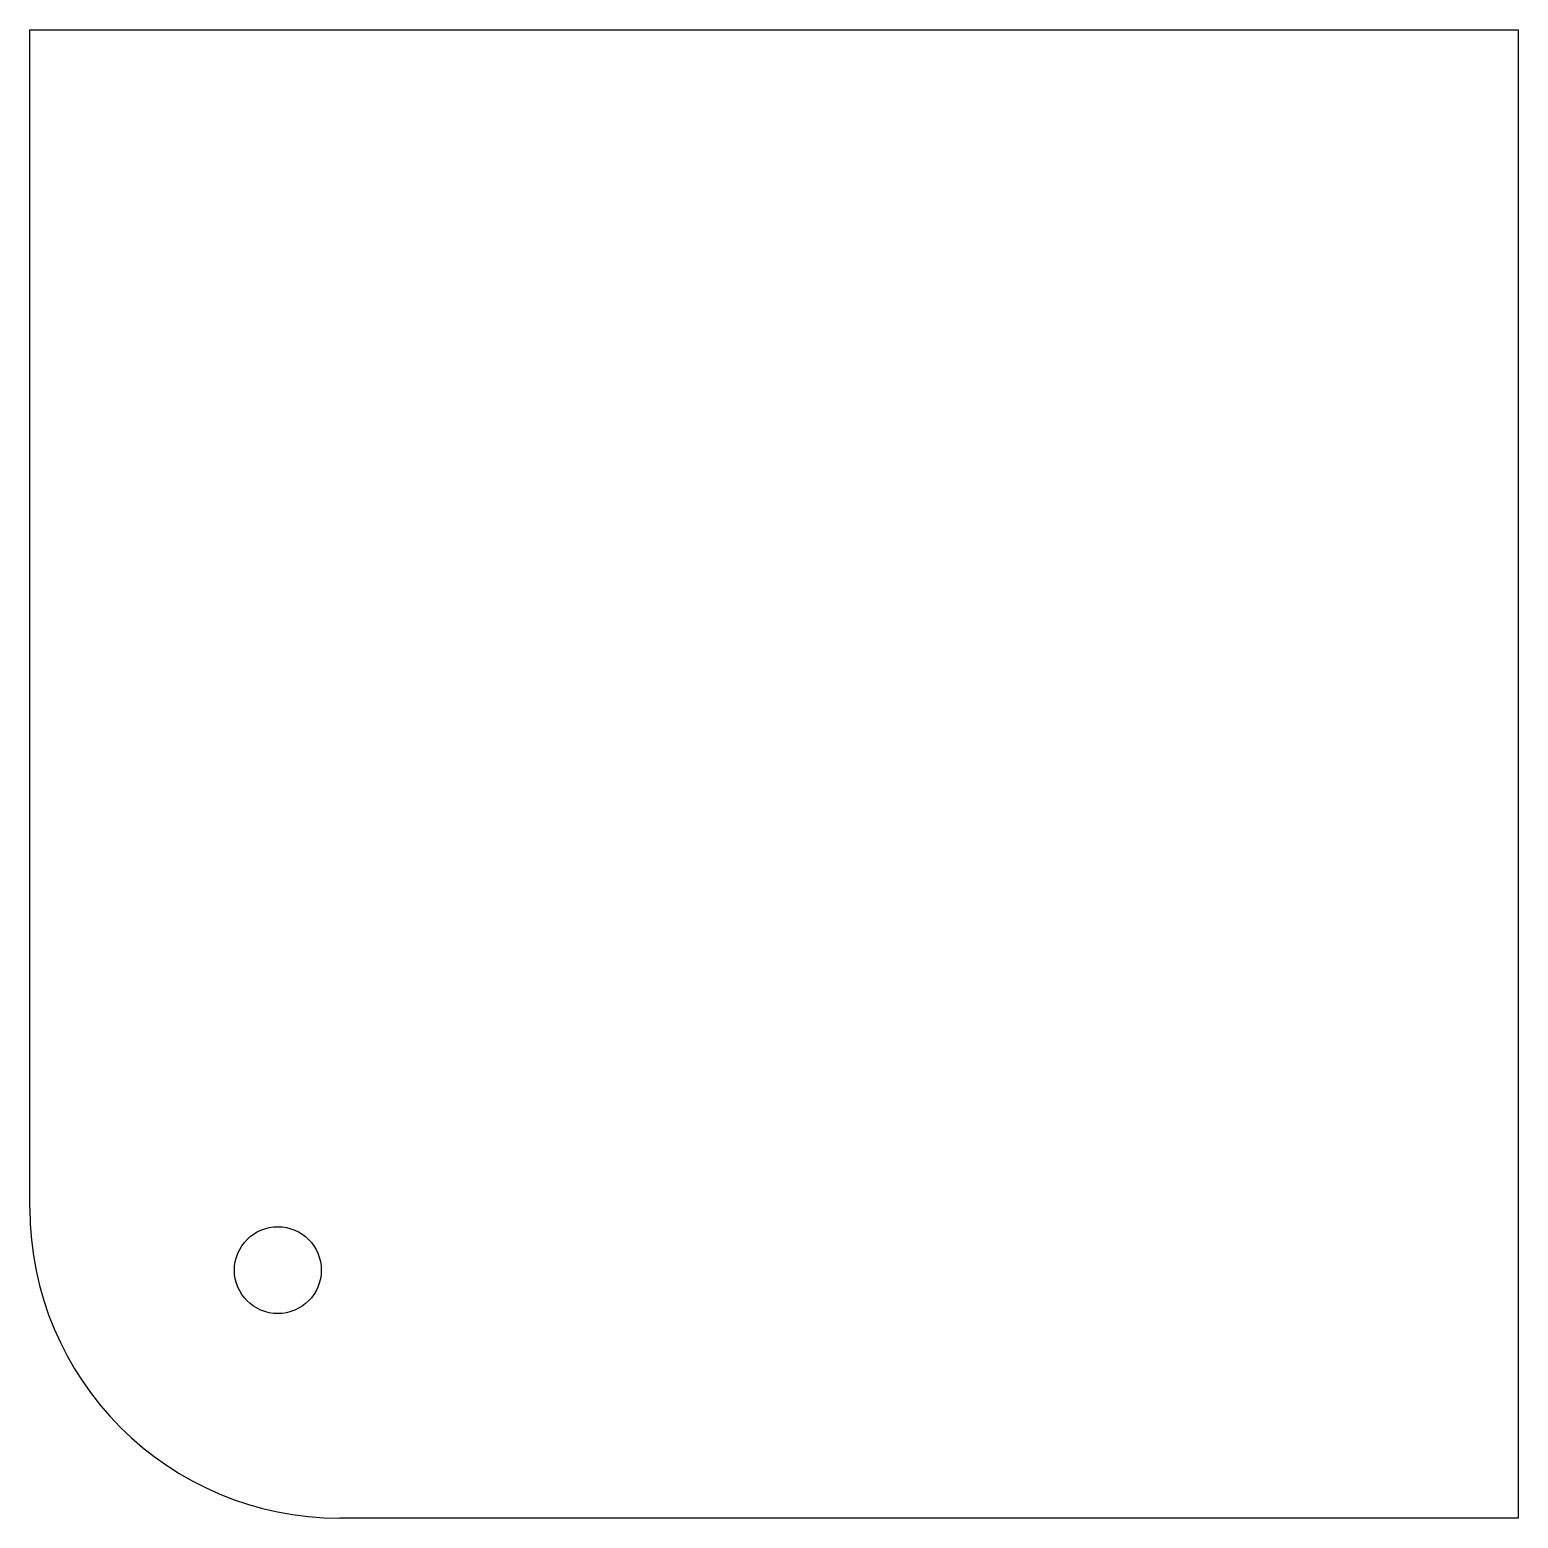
# Model space of a CAD drawing. Header units: millimetres. Extents: x -60 to 60, y -60 to 60.
import ezdxf

# ---------------------------------------------------------------- set-up
doc = ezdxf.new("R2010")
doc.units = ezdxf.units.MM

msp = doc.modelspace()

# ---------------------------------------------------------------- linework, layer by layer
at = {"color": 7, "linetype": 'Continuous', "lineweight": 25}
for p, q in [((-60, -35), (-60, 60)), ((-60, 60), (60, 60)), ((60, 60), (60, -60)), ((60, -60), (-35, -60))]:
    msp.add_line(p, q, dxfattribs=at)
msp.add_circle((-40, -40), 3.5, dxfattribs=at)
msp.add_circle((-40, -40), 3.5, dxfattribs=at)
msp.add_arc((-35, -35), 25, 180, 270, dxfattribs=at)

doc.saveas('drawing.dxf')
